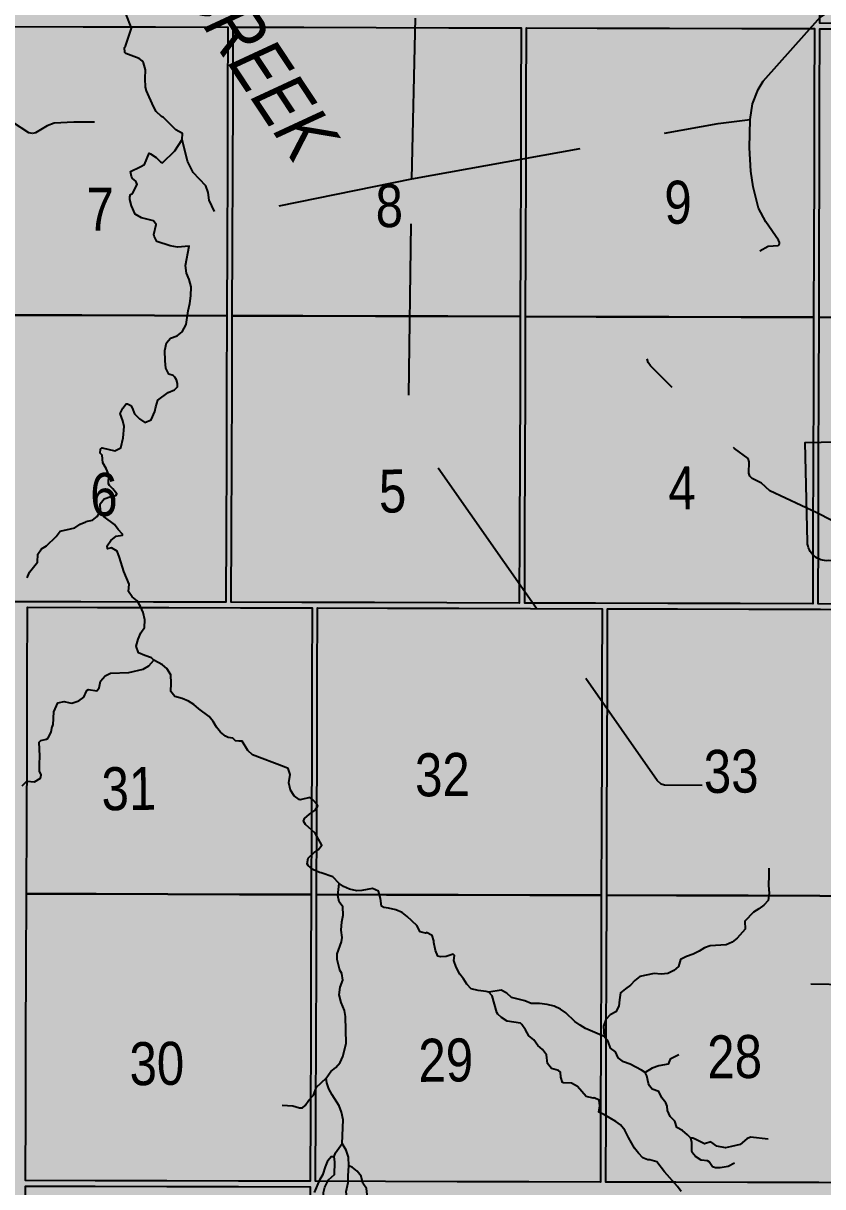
# Model space of a CAD drawing. Extents: x 405326 to 424052, y 6044755 to 6062236.
# Drawn here: x 416296 to 416444.4, y 6050691.1 to 6050906.8 of the extents above; entities that cross this region are included whole.
import ezdxf
from ezdxf.enums import TextEntityAlignment as Align

# ---------------------------------------------------------------- set-up
doc = ezdxf.new("R2010")
doc.units = 0
doc.header["$LTSCALE"] = 5
doc.linetypes.add('DASHED2', pattern=[9.524999999999999, 6.35, -3.175])
for name, color, linetype in [('AUX-LABELS', 1, 'Continuous'), ('Quarters', 8, 'Continuous'), ('RoadSeg', 57, 'DASHED2'), ('T-WATER', 160, 'Continuous'), ('T-WATER-T', 170, 'Continuous')]:
    doc.layers.add(name, color=color, linetype=linetype)
doc.layers.add('ROUTE-MAP-BACKGROUND-H', color=7, linetype='Continuous', true_color=0xf0ebff)
doc.styles.add('120', font='ARIALN.TTF', dxfattribs={"height": 13})
doc.styles.add('80LS', font='ARIALNI.TTF', dxfattribs={"height": 10})
doc.styles.add('80V', font='ARIALN.TTF', dxfattribs={"oblique": 20.00000000000001, "height": 2})

# ---------------------------------------------------------------- blocks, each defined once
blk = doc.blocks.new('blk_hwy')
h = blk.add_hatch(color=255)
edge = h.paths.add_edge_path()
edge.add_line((-2.394374808926841, -1.502976880546157), (-2.394374808926841, 2.202342593445064))
edge.add_line((-2.394374808926841, 2.20234259344511), (2.394374808927205, 2.20234259344511))
edge.add_line((2.394374808927296, 2.20234259344511), (2.394374808927296, -1.502976881036147))
edge.add_arc((1.666099989399299, -1.474485957415936), 0.7288319048222823, 267.0356154126261, 357.75966761743825, ccw=False)
edge.add_arc((1.99488852761624, -5.339863340062493), 3.158851719708902, 96.66228240425568, 129.1626000068807)
edge.add_arc((-1.994888527615785, -5.339863340062493), 3.158851719708945, 50.83739999311933, 83.33771759574431)
edge.add_arc((-1.666099989399299, -1.474485957415936), 0.7288319048221756, 182.2403323825618, 272.9643845873739, ccw=False)
at = {"color": 0}
blk.add_lwpolyline([(-2.394374808926841, -1.502976880546157), (-2.394374808926841, 2.20234259344511), (2.394374808927296, 2.20234259344511), (2.394374808927296, -1.502976881036147, -0.4179197440755494), (1.628408307617519, -2.202342593444655, 0.1427676877764801), (0, -2.890625918028036, 0.14276768777648), (-1.628408307617065, -2.202342593444655, -0.4179197440755494), (-2.394374808926841, -1.502976881036147)], format="xyb", dxfattribs=at)
at = {"color": 0, "style": '80V', "flags": 8}
blk.add_attdef('HWY', text='', height=2, dxfattribs=at).set_placement((0, 2.273736754432321e-13), align=Align.MIDDLE_CENTER)

msp = doc.modelspace()

# ---------------------------------------------------------------- hatches: boundary and pattern name
at = {"layer": 'ROUTE-MAP-BACKGROUND-H'}
h = msp.add_hatch(color=256, dxfattribs=at)
h.dxf.hatch_style = 1
h.paths.add_polyline_path([(417500.3129146617, 6050470.993447977), (417499.8276078801, 6050583.719139046), (417489.555952383, 6051448.865716929), (416064.5452020366, 6051448.576999281), (416073.609485974, 6050477.938144013), (416071.9238870448, 6050150.968425775), (416104.4238676912, 6050150.803658978), (416615.0180209649, 6050150.685765489), (416614.7519958747, 6050098.448533169), (417501.8397462143, 6050099.468669835), (417600.1872469658, 6050099.468669835), (417600.1872469658, 6050157.259495231), (417501.8397462143, 6050157.777443694)])

# ---------------------------------------------------------------- linework, layer by layer
at = {"layer": 'Quarters', "flags": 128}
for points in [[(416497.3945796081, 6050959.863777458), (416497.3626338834, 6050946.485815733), (416497.3307044589, 6050933.107891283), (416497.2988295215, 6050919.729870704), (416497.2677563099, 6050906.686439837), (416483.830822398, 6050906.722592351), (416470.3935046975, 6050906.758754057), (416456.9557126653, 6050906.794762408), (416443.8522973852, 6050906.829869779), (416443.8880513644, 6050919.87346614), (416443.9247049922, 6050933.251623758), (416443.9614817364, 6050946.629692444), (416443.9982105459, 6050960.00769119), (416457.0967816177, 6050959.972407961), (416470.5298952487, 6050959.936203248), (416483.9622614015, 6050959.899993689)], [(416333.8189964936, 6050852.607705399), (416320.3760309852, 6050852.643568253), (416306.9330506441, 6050852.679458302), (416293.4902118398, 6050852.715486004), (416280.3818792778, 6050852.750586826), (416280.4328637905, 6050866.129044766), (416280.4838632937, 6050879.507506596), (416280.5349141402, 6050892.885968477), (416280.5859499064, 6050906.264404717), (416293.6894634952, 6050906.22929317), (416307.127381243, 6050906.193286723), (416320.5655510349, 6050906.157224769), (416334.0037059269, 6050906.121160157), (416333.9574891877, 6050892.742765694), (416333.9112852042, 6050879.364408459), (416333.8651666336, 6050865.986058563)], [(416388.2595092411, 6050852.462313728), (416374.8166744414, 6050852.498222528), (416361.3737894113, 6050852.534125255), (416347.9308560325, 6050852.570025644), (416334.8224262034, 6050852.605031722), (416334.8685947148, 6050865.983417102), (416334.9147158167, 6050879.361769579), (416334.9609502332, 6050892.740162625), (416335.007169343, 6050906.118526363), (416348.1109187136, 6050906.083348987), (416361.548975339, 6050906.047276279), (416374.9870479476, 6050906.011234105), (416388.4251024571, 6050905.975185536), (416388.3836962327, 6050892.596964456), (416388.3422705313, 6050879.218810307), (416388.3008997369, 6050865.840563706)], [(416442.6994993839, 6050852.317025297), (416429.2567949482, 6050852.352917161), (416415.814041373, 6050852.388802947), (416402.3712405277, 6050852.424682645), (416389.2629468829, 6050852.459641292), (416389.3043356357, 6050865.837890169), (416389.3456746218, 6050879.216106145), (416389.3871308526, 6050892.594329469), (416389.4285716498, 6050905.972553068), (416402.532088642, 6050905.937389273), (416415.9700792194, 6050905.901336151), (416429.4080567192, 6050905.865247032), (416442.8460494131, 6050905.829188432), (416442.8093871953, 6050892.45113436), (416442.7727093433, 6050879.073084287), (416442.736114278, 6050865.695037974)], [(416497.138054857, 6050852.1713643), (416483.6959753283, 6050852.207393707), (416470.2538777497, 6050852.243420516), (416456.8112051232, 6050852.279316644), (416443.7029751539, 6050852.3143207), (416443.7395863468, 6050865.692398948), (416443.7761496932, 6050879.070444289), (416443.8128279134, 6050892.448496976), (416443.8494561486, 6050905.826516762), (416456.9528734494, 6050905.791377102), (416470.3908323393, 6050905.75534346), (416483.8280817174, 6050905.719208889), (416497.2653152119, 6050905.6830715), (416497.2334993483, 6050892.305159096), (416497.2016676147, 6050878.927243302), (416497.1698862921, 6050865.549305453)], [(416333.8189964936, 6050852.607705399), (416333.7729095352, 6050839.229329987), (416333.7267731414, 6050825.850951288), (416333.6791029993, 6050812.663182657), (416333.6313804555, 6050799.475410532), (416320.1859321821, 6050799.503856107), (416306.7404977172, 6050799.53232852), (416293.2927473161, 6050799.568214858), (416280.1796023438, 6050799.603175661), (416280.229805624, 6050812.798397539), (416280.2799976677, 6050825.993586146), (416280.330946026, 6050839.372102999), (416280.3818792778, 6050852.750586826), (416293.4902118398, 6050852.715486004), (416306.9330506441, 6050852.679458302), (416320.3760309852, 6050852.643568253)], [(416388.2595092411, 6050852.462313728), (416388.2181696949, 6050839.084071253), (416388.1768126989, 6050825.705862406), (416388.1318093209, 6050812.51649522), (416388.0867873179, 6050799.327157748), (416374.640196403, 6050799.363746493), (416361.1935897224, 6050799.40036244), (416347.7491964464, 6050799.42963086), (416334.6393688153, 6050799.4581391), (416334.6847933677, 6050812.653255692), (416334.7302020991, 6050825.848309449), (416334.7763389308, 6050839.226687034), (416334.8224262034, 6050852.605031722), (416347.9308560325, 6050852.570025644), (416361.3737894113, 6050852.534125255), (416374.8166744414, 6050852.498222528)], [(416442.6994993839, 6050852.317025297), (416442.657664466, 6050838.939190033), (416442.61584302, 6050825.561388275), (416442.5790197375, 6050812.370095894), (416442.5421782221, 6050799.178836917), (416429.095582489, 6050799.215464461), (416415.6489720038, 6050799.252093344), (416402.2067525267, 6050799.2831423), (416389.0988672045, 6050799.313423229), (416389.1395792941, 6050812.508370532), (416389.1802775067, 6050825.703254996), (416389.221637077, 6050839.081462742), (416389.2629468829, 6050852.459641292), (416402.3712405277, 6050852.424682645), (416415.814041373, 6050852.388802947), (416429.2567949482, 6050852.352917161)], [(416497.138054857, 6050852.1713643), (416497.1063402513, 6050838.793430554), (416497.0745734004, 6050825.415497212), (416497.0433376603, 6050812.220815666), (416497.012085685, 6050799.026137945), (416483.5599518627, 6050799.064963765), (416470.1078305353, 6050799.103825125), (416456.6656876313, 6050799.136650263), (416443.5578828276, 6050799.168643487), (416443.5938826377, 6050812.363424415), (416443.6298684506, 6050825.558172094), (416443.666446754, 6050838.936246194), (416443.7029751539, 6050852.3143207), (416456.8112051232, 6050852.279316644), (416470.2538777497, 6050852.243420516), (416483.6959753283, 6050852.207393707)], [(416349.4693319831, 6050745.274764715), (416336.1787649571, 6050745.307677655), (416322.8881490874, 6050745.340615373), (416309.5975099801, 6050745.373622227), (416296.6413722388, 6050745.405795428), (416296.6917042688, 6050758.784090804), (416296.7420209507, 6050772.16235317), (416296.7917352352, 6050785.357465391), (416296.8413996363, 6050798.552577825), (416309.7924509827, 6050798.518415257), (416323.0779368336, 6050798.483354564), (416336.3634704649, 6050798.44836248), (416349.6490219118, 6050798.413368784), (416349.6043199789, 6050785.222068705), (416349.5596022613, 6050772.030768714), (416349.514493005, 6050758.652768355)], [(416403.3001553483, 6050745.136454074), (416390.0096913825, 6050745.170612139), (416376.7191797451, 6050745.204765335), (416363.4288171208, 6050745.238890838), (416350.4727583382, 6050745.272177334), (416350.5179179034, 6050758.650216896), (416350.5630277128, 6050772.02821985), (416350.6077793224, 6050785.219522348), (416350.6524808718, 6050798.410825058), (416363.6035531723, 6050798.377520996), (416376.8891319729, 6050798.343320016), (416390.1746607409, 6050798.309117654), (416403.4602040569, 6050798.274947001), (416403.4204230899, 6050785.08365941), (416403.380624024, 6050771.892371926), (416403.3403974526, 6050758.514410991)], [(416457.1309871548, 6050744.998106744), (416443.8405213635, 6050745.032273741), (416430.5500410904, 6050745.066439468), (416417.2596123653, 6050745.10057046), (416404.3035875891, 6050745.133867174), (416404.3438302739, 6050758.511830404), (416404.3840552435, 6050771.889790265), (416404.4238539342, 6050785.081076697), (416404.4636366598, 6050798.272366911), (416417.4146771476, 6050798.239055276), (416430.7002879141, 6050798.204881312), (416443.9858517464, 6050798.170672631), (416457.271362657, 6050798.136492157), (416457.2364984325, 6050784.945247671), (416457.2016159455, 6050771.754007012), (416457.1663104883, 6050758.376056722)], [(416349.4693319831, 6050745.274764715), (416349.4242481525, 6050731.896898056), (416349.3791790942, 6050718.519072332), (416349.3341005547, 6050705.141080288), (416349.2901620771, 6050692.097722245), (416335.9945510649, 6050692.130449861), (416322.6985912008, 6050692.163192465), (416309.402950375, 6050692.19588115), (416296.4416080235, 6050692.227760832), (416296.4905864383, 6050705.271402327), (416296.54077312, 6050718.649586461), (416296.5910814244, 6050732.027707449), (416296.6413722388, 6050745.405795428), (416309.5975099801, 6050745.373622227), (416322.8881490874, 6050745.340615373), (416336.1787649571, 6050745.307677655)], [(416403.3001553483, 6050745.136454074), (416403.2600947507, 6050731.758504274), (416403.220018641, 6050718.380558505), (416403.1799631289, 6050705.002516665), (416403.1408783154, 6050691.959104206), (416389.8456261276, 6050691.99332316), (416376.5499920119, 6050692.02752002), (416363.2545714633, 6050692.061759602), (416350.2935859903, 6050692.095165143), (416350.3375253219, 6050705.138559101), (416350.3826064009, 6050718.516483436), (416350.4277061783, 6050731.894348686), (416350.4727583382, 6050745.272177334), (416363.4288171208, 6050745.238890838), (416376.7191797451, 6050745.204765335), (416390.0096913825, 6050745.170612139)], [(416457.1309871548, 6050744.998106744), (416457.0959498502, 6050731.620078564), (416457.060864714, 6050718.242047071), (416457.0257978801, 6050704.863915863), (416456.9916072859, 6050691.820383224), (416443.6962203839, 6050691.854603081), (416430.4007505374, 6050691.888851758), (416417.1053603203, 6050691.923136198), (416404.1443081055, 6050691.956547543), (416404.1833894771, 6050704.999995976), (416404.2234476602, 6050718.378007091), (416404.2635243689, 6050731.755951785), (416404.3035875891, 6050745.133867174), (416417.2596123653, 6050745.10057046), (416430.5500410904, 6050745.066439468), (416443.8405213635, 6050745.032273741)], [(416349.1064580464, 6050637.582920343), (416335.8055052399, 6050637.615447342), (416322.504569839, 6050637.647977252), (416309.2035548677, 6050637.680432686), (416296.2371716762, 6050637.712061257), (416296.2873135777, 6050651.090195814), (416296.3374401332, 6050664.468297365), (416296.3876520708, 6050677.846372941), (416296.4378143677, 6050691.224411906), (416309.399125421, 6050691.192529673), (416322.6949985848, 6050691.159852382), (416335.9908909352, 6050691.127140694), (416349.2867321276, 6050691.094420791), (416349.2416818042, 6050677.716536901), (416349.1966119345, 6050664.33868296), (416349.1515286303, 6050650.960766368)]]:
    msp.add_lwpolyline(points, close=True, dxfattribs=at)
at = {"layer": 'RoadSeg'}
for p, q in [((416368.1557119382, 6050877.98585758), (416368.8180464585, 6050907.778881097)), ((416343.5079939729, 6050872.968562955), (416368.1557119382, 6050877.98585758))]:
    msp.add_line(p, q, dxfattribs=at)
at = {"layer": 'RoadSeg', "flags": 128}
for points in [[(416430.9055406846, 6050889.006587765), (416431.343424862, 6050891.877084806), (416432.3848329448, 6050894.52783486), (416433.316038396, 6050896.111581214), (416443.9754872036, 6050908.017729679), (416446.4236535504, 6050909.631852957)], [(416309.2719631575, 6050888.508556656), (416305.4458675517, 6050888.493597737), (416301.7904205399, 6050888.282264846), (416300.5031983577, 6050887.789059748), (416298.3012085566, 6050886.511055067), (416297.7720001111, 6050886.366777466), (416297.0706757915, 6050886.484882426), (416271.6646925636, 6050902.978490683)], [(416368.1557119382, 6050877.98585758), (416424.9667465554, 6050888.214505135), (416430.9055406846, 6050889.006587765)], [(416432.7224136775, 6050864.656412501), (416434.2678298882, 6050865.521348882), (416436.1288765915, 6050865.627602882), (416436.3884212347, 6050865.932306171), (416436.383504109, 6050866.165182322), (416436.2074003342, 6050866.627323875), (416433.8056223185, 6050870.036618955), (416432.4871677003, 6050872.570328174), (416431.5047763476, 6050876.508796815), (416431.0440972215, 6050879.393665353), (416430.7848349522, 6050883.746966795), (416430.9055406846, 6050889.006587765)], [(416421.9938002533, 6050765.508581728), (416415.0062283262, 6050765.52577489), (416414.4033794582, 6050765.712633902), (416413.6892355011, 6050766.429220067), (416369.4234138165, 6050829.468319204), (416368.7113941913, 6050830.085164906), (416367.4328078419, 6050830.756784161), (416367.2262607695, 6050831.085089915), (416367.1511387956, 6050831.482941199), (416367.4475063233, 6050833.186072359), (416367.5804704308, 6050836.316531831), (416368.1557119382, 6050877.98585758)], [(416453.2286639687, 6050812.68961479), (416451.1036244397, 6050812.477964785), (416450.2687866074, 6050812.626430356), (416448.9929787062, 6050813.164804212), (416443.3085139164, 6050816.038198338), (416434.603463178, 6050820.144840082), (416433.0097496084, 6050821.541272977), (416431.2937277571, 6050822.436431554), (416430.886223141, 6050822.827036195), (416430.7072457395, 6050823.422096342), (416430.7629138951, 6050825.486232094), (416430.5500007134, 6050826.113966394), (416428.0484416499, 6050827.956890068), (416419.1810890005, 6050836.551858564), (416412.4491839446, 6050843.295588841), (416412.003517186, 6050843.918481031), (416411.7897363277, 6050844.579195334)], [(416442.2091775154, 6050728.741113925), (416449.0658078603, 6050728.621163498), (416450.5531899063, 6050729.08513162), (416451.4709380671, 6050729.736843836), (416452.6298596297, 6050729.994760578)]]:
    msp.add_lwpolyline(points, dxfattribs=at)
at = {"layer": 'T-WATER', "flags": 128}
for points in [[(416325.5313374739, 6050885.305237441), (416325.5622961459, 6050886.360813281), (416324.3207847368, 6050887.088870781), (416322.0341077584, 6050889.341287493), (416321.7094413438, 6050889.518803479), (416320.7171063311, 6050890.46935408), (416320.1866417073, 6050891.385312189), (416318.9001228328, 6050894.289105313), (416318.7419495725, 6050894.976550116), (416318.661078704, 6050896.571941833), (416318.7044191106, 6050898.176063729), (416318.3451722337, 6050899.483776221), (416318.119756575, 6050899.882716775), (416317.5192764026, 6050900.316983317), (416315.0496076156, 6050901.209037446), (416314.8867098567, 6050901.391505484), (416314.8453818269, 6050902.332218605), (416314.9919467251, 6050902.560031848), (416316.1350210645, 6050905.942477666), (416315.0432830045, 6050908.616556521)], [(416320.2484804664, 6050867.681544226), (416320.72229698, 6050869.538798471), (416320.2034838196, 6050870.168881916), (416317.990308967, 6050870.740915664), (416316.7866472129, 6050871.410140893), (416316.1277556353, 6050872.997973305), (416315.8129865703, 6050874.128351844), (416315.7940062242, 6050874.645120472), (416315.9392733425, 6050875.081931002), (416316.2991475226, 6050875.269645269), (416317.1627893348, 6050876.944041763), (416316.9106303874, 6050877.520400788), (416316.3214223617, 6050878.047447888), (416316.1042728291, 6050878.391212439), (416315.9304843436, 6050879.372544351), (416317.7521798968, 6050880.212562614), (416318.5544436146, 6050880.649497263), (416319.3779884276, 6050882.74372663), (416319.6785007391, 6050882.63312331), (416320.7068265636, 6050881.927448466), (416321.5322382617, 6050881.16524659), (416321.8649770602, 6050880.962098688), (416324.1455487591, 6050883.203517433), (416325.5313374739, 6050885.305237441)], [(416331.5150865262, 6050871.914189708), (416330.5194868759, 6050874.028639643), (416330.3725061875, 6050875.469836238), (416329.8973989214, 6050876.684027748), (416327.5854992562, 6050879.182933557), (416326.5173063167, 6050881.231793883), (416325.5313374739, 6050885.305237441)], [(416322.4001235027, 6050844.205911488), (416322.3170339203, 6050846.156517212), (416322.5925199219, 6050847.54704957), (416323.3643091295, 6050848.439481238), (416324.6025509476, 6050848.87739705), (416325.5113123198, 6050849.63653374), (416326.2961184318, 6050850.973002655), (416326.6454869389, 6050853.500103975), (416326.9349838691, 6050854.861239271), (416327.1371270167, 6050856.306519197), (416327.1703778188, 6050857.943969034), (416326.8404431501, 6050859.295165656), (416326.3537547517, 6050860.473846179), (416326.1378300368, 6050861.892907989), (416326.8140347074, 6050865.479468339), (416324.6785453762, 6050865.294531187), (416323.3256028147, 6050865.54060539), (416320.8286100684, 6050866.389060928), (416320.3150727361, 6050867.350263078), (416320.2484804664, 6050867.681544226)], [(416310.3472834412, 6050816.383323049), (416310.3395047385, 6050817.705877576), (416311.0797153534, 6050818.617516678), (416312.2864368882, 6050819.067221293), (416313.1896035245, 6050819.289377216), (416313.4325041275, 6050819.583218906), (416312.6621631627, 6050820.522152763), (416312.0383950442, 6050821.121394957), (416311.8822617492, 6050821.457539397), (416311.9094996252, 6050823.066444693), (416311.4295826188, 6050824.25969031), (416310.8211643838, 6050825.303214186), (416310.6980236253, 6050826.716995375), (416310.3149952127, 6050827.088306901), (416310.3899581743, 6050827.871100065), (416310.6560534082, 6050828.078105357), (416313.0587112876, 6050827.556096912), (416314.1309476958, 6050828.122735078), (416314.5628015244, 6050829.969179879), (416314.7575095015, 6050832.037865111), (416314.5084078006, 6050833.081782569), (416314.0460678347, 6050834.467757782), (416314.5271253841, 6050835.476839348), (416315.1080928079, 6050836.277455755), (416315.3685010775, 6050836.282996119), (416315.9722413901, 6050835.95151379), (416316.2748322107, 6050835.519285637), (416316.6781432529, 6050834.42303811), (416317.5973854095, 6050833.487797998), (416318.5683498552, 6050832.797461829), (416319.7430059201, 6050833.307840777), (416320.4752624575, 6050834.849276336), (416320.6473386282, 6050835.734122838), (416321.0205028734, 6050836.967407198), (416322.9531796793, 6050838.362209591), (416324.1337400509, 6050838.872671181), (416324.6591290042, 6050839.408590673), (416324.6751428312, 6050840.012318093), (416324.4851660885, 6050840.743001721), (416324.1824054371, 6050841.208721113), (416323.8294319776, 6050841.506232523), (416323.0663743956, 6050841.752069917), (416322.503008017, 6050842.882828761), (416322.4001235027, 6050844.205911488)], [(416307.710285303, 6050814.419978416), (416307.9751098485, 6050814.48560662), (416308.9059739115, 6050814.716379924), (416309.7416315608, 6050815.348501893), (416310.3472834412, 6050816.383323049)], [(416320.2676740694, 6050788.747903907), (416319.8145581328, 6050789.175710591), (416318.5769030877, 6050789.593401758), (416317.4313401124, 6050790.11544224), (416317.0156653757, 6050791.337266662), (416317.3821150435, 6050792.629632916), (416317.8589547159, 6050793.79740679), (416318.5119457577, 6050794.818617876), (416318.6153994068, 6050796.234857045), (416318.2711152209, 6050797.547570925), (416317.7723869445, 6050798.689746485), (416317.1679077465, 6050799.737215741), (416316.2373184242, 6050800.48103285), (416315.5764633458, 6050801.47327527), (416315.6933493788, 6050802.838614994), (416314.6746397529, 6050805.181604049), (416313.9275597332, 6050807.793862457), (416313.4381709652, 6050808.968192711), (416312.388855698, 6050809.590840842), (416311.6747436203, 6050809.390008976), (416311.5918722182, 6050809.924729315), (416312.2864704593, 6050810.932629216), (416313.2691706052, 6050811.722239768), (416314.4842863776, 6050811.907243677), (416314.483654425, 6050812.077472526), (416313.660566368, 6050812.935114921), (416312.9638423463, 6050813.902778242), (416311.0311718068, 6050815.314731899), (416310.3472834412, 6050816.383323049)], [(416296.7382364011, 6050804.013107927), (416297.1927282857, 6050805.071246793), (416298.6599238761, 6050806.915020409), (416298.7406281272, 6050808.382230313), (416299.4049566179, 6050809.369354754), (416300.372988885, 6050809.960146123), (416302.1544827156, 6050811.663405009), (416302.9002145654, 6050812.654354752), (416304.7804084479, 6050813.075454771), (416305.5791853383, 6050813.25433083), (416306.6207120395, 6050813.919246884), (416307.6553838691, 6050814.406347143), (416307.710285303, 6050814.419978416)], [(416307.5948558766, 6050782.580132554), (416307.7212788272, 6050782.849047659), (416307.8332514171, 6050783.087274698), (416308.1295283232, 6050783.282990236), (416309.6804831724, 6050783.068438299), (416310.1248693464, 6050783.631207415), (416310.3612494146, 6050784.823112026), (416311.2601426773, 6050785.825756791), (416312.2136004474, 6050786.291998059), (416315.6522559589, 6050786.41957459), (416318.3141115951, 6050787.082138383), (416319.352083726, 6050787.688372489), (416320.2676740694, 6050788.747903907)], [(416351.0515362388, 6050749.368919703), (416351.0005979088, 6050749.385879571), (416349.7957218633, 6050749.937551523), (416348.8769826449, 6050750.67149246), (416348.7330894311, 6050750.959760615), (416348.9184421154, 6050751.988354204), (416350.0425084494, 6050753.068147002), (416350.7870756881, 6050753.559742562), (416351.4424095402, 6050754.442796545), (416350.2141763612, 6050756.643368781), (416348.4430957416, 6050758.288401022), (416348.0303090562, 6050758.875675538), (416348.1993751092, 6050759.399016689), (416349.1270342653, 6050760.187472166), (416350.2340366955, 6050760.896324489), (416350.6749828809, 6050761.722099255), (416350.5469122259, 6050761.976659597), (416349.7596071668, 6050762.851268156), (416349.2026025868, 6050763.276796645), (416347.4239940607, 6050762.862529858), (416347.236238157, 6050762.890794283), (416346.2805430551, 6050763.580549417), (416345.6451965882, 6050764.609489428), (416345.3392641485, 6050765.991200338), (416345.54868887, 6050767.511948238), (416345.1857902798, 6050768.625764866), (416344.4232169531, 6050768.979444126), (416338.5671308406, 6050771.186890386), (416337.6911692221, 6050771.995182697), (416336.6479621677, 6050773.717836127), (416336.0789421016, 6050773.69919981), (416335.4378516642, 6050773.78791045), (416334.9485450513, 6050774.285561944), (416334.0520436495, 6050774.398183883), (416333.5541915731, 6050774.627236219), (416332.6443424172, 6050775.376821824), (416331.9212030588, 6050776.321719045), (416331.2903612695, 6050777.37461899), (416330.5238384596, 6050778.275938539), (416328.6005233445, 6050779.714326647), (416327.7113979674, 6050780.481117317), (416326.6885264809, 6050781.131894985), (416325.511065672, 6050781.651976079), (416324.1940912356, 6050782.014795817), (416323.4124565841, 6050782.893209754), (416323.4986318595, 6050784.462708025), (416323.4464967267, 6050786.007039959), (416322.6583421414, 6050787.203074078), (416321.9056809715, 6050787.866214497), (416320.2676740694, 6050788.747903907)], [(416295.8170522294, 6050765.442627827), (416296.6747326548, 6050766.263813791), (416298.1287953537, 6050766.192621764), (416299.2214873417, 6050766.842539729), (416299.3632747697, 6050767.487625891), (416299.0795017811, 6050768.159830691), (416299.0282763571, 6050769.450778465), (416299.1277848862, 6050770.950235907), (416299.0008354119, 6050773.554908686), (416299.3004462271, 6050773.863998327), (416300.3472833419, 6050774.069455059), (416300.6490287997, 6050774.295420538), (416301.1920014746, 6050775.421865823), (416301.4083427474, 6050776.418883218), (416301.5624297332, 6050776.753827538), (416301.6874131545, 6050779.177916373), (416302.4725637223, 6050780.842009439), (416303.6421902794, 6050781.074340452), (416304.6620393374, 6050780.806861097), (416305.0554182615, 6050780.783597292), (416306.3700622779, 6050781.171554635), (416307.256579608, 6050781.860566516), (416307.4685020616, 6050782.311290551), (416307.5948558766, 6050782.580132554)], [(416354.6524026993, 6050747.288675698), (416353.4540706899, 6050748.569014641), (416351.3196249616, 6050749.279677914), (416351.0515362388, 6050749.368919703)], [(416434.3890911396, 6050749.114241855), (416434.3839318812, 6050748.8479432), (416434.3472664051, 6050746.953483725), (416434.4558911793, 6050745.511112319), (416434.249052595, 6050744.143632037), (416433.4678304184, 6050743.314719631), (416432.5459519714, 6050742.615326241), (416431.5281820724, 6050741.982051339), (416429.9245173421, 6050740.304480801), (416429.9748808804, 6050738.8419903), (416428.5074955267, 6050737.159657427), (416427.57446202, 6050736.45057683), (416426.4864008871, 6050735.925565019), (416423.5240850871, 6050735.789852734), (416422.46711111, 6050735.411023909), (416421.4670962118, 6050734.742204302), (416420.3626513585, 6050734.186589757), (416419.1359323794, 6050733.785464894), (416418.0128378619, 6050733.218098472), (416417.6569385679, 6050731.927025538), (416416.7624834451, 6050731.180900338), (416415.6636514995, 6050730.627264549), (416414.3798784303, 6050730.525614155), (416413.1368960926, 6050730.647869338), (416410.465057512, 6050730.079399827), (416409.5438483398, 6050729.347894906), (416408.7442100858, 6050728.4940624), (416407.763497805, 6050727.804803404), (416406.8826116643, 6050727.041932592), (416406.6642124734, 6050725.778204862), (416406.572707158, 6050724.600279452), (416405.9853375508, 6050723.535146935), (416404.928486947, 6050722.963478727), (416404.155913399, 6050722.081809266), (416403.736104016, 6050720.866930931), (416403.847289536, 6050718.923549441)], [(416434.4092393111, 6050750.155999081), (416434.3894490677, 6050749.133561195), (416434.3890911396, 6050749.114241855)], [(416352.2275133112, 6050711.232512978), (416353.1213359235, 6050712.47964532), (416354.070555995, 6050713.228795566), (416354.8445002164, 6050714.136932877), (416355.3628834347, 6050715.247887873), (416355.9853422462, 6050717.661881939), (416355.8184292173, 6050722.642706903), (416355.6576435508, 6050723.766384449), (416355.0071370322, 6050725.26394823), (416354.6886849329, 6050726.702113041), (416354.8719911135, 6050728.110723183), (416355.3586601281, 6050729.385509142), (416355.1409935554, 6050730.612034031), (416354.7911755511, 6050731.264835312), (416354.3131983805, 6050733.206467157), (416354.3156454879, 6050734.301307243), (416355.0768865221, 6050736.491207357), (416355.2159205496, 6050737.284386029), (416355.051819441, 6050738.665172101), (416355.1706040639, 6050740.180233915), (416355.4116517709, 6050741.44436848), (416355.3691187783, 6050742.986451937), (416354.6616185441, 6050743.934528031), (416354.4316861246, 6050745.111630868), (416354.6524026993, 6050747.288675698)], [(416382.4255974811, 6050727.17756799), (416381.9352828034, 6050727.296203143), (416380.440216605, 6050727.449297801), (416379.1698696085, 6050727.803575106), (416378.3661328041, 6050728.647581544), (416377.7100869631, 6050729.670470916), (416377.0640371041, 6050730.47801704), (416376.38104251, 6050731.804764213), (416375.9382079568, 6050733.036146832), (416376.0776127553, 6050733.997609084), (416375.8125705877, 6050734.198340813), (416374.54440503, 6050733.790684416), (416373.4695053324, 6050733.738661717), (416372.9968602716, 6050733.825504601), (416372.5065510155, 6050734.881976553), (416372.2101919315, 6050736.352706728), (416372.2549792354, 6050736.661797553), (416371.9032712911, 6050737.688977358), (416370.8733479489, 6050738.216440259), (416370.663221834, 6050738.134663435), (416369.6729418008, 6050738.384945959), (416369.0618192313, 6050739.524073291), (416367.2960772933, 6050741.186197978), (416366.3469922967, 6050741.92330364), (416365.1965126828, 6050742.429414701), (416363.8434891493, 6050742.755572384), (416362.9184277932, 6050742.867252306), (416362.5130939366, 6050743.087831407), (416362.3169863377, 6050744.556822187), (416361.9394337423, 6050745.92757479), (416360.840836635, 6050746.391224368), (416358.8474764572, 6050746.0293735), (416357.9395247442, 6050745.950453769), (416356.6001619339, 6050746.257954677), (416355.4838812537, 6050746.753421144), (416354.6524026993, 6050747.288675698)], [(416403.847289536, 6050718.923549441), (416400.3681168848, 6050720.405374858), (416399.3627049209, 6050721.031660792), (416398.414205015, 6050721.740350614), (416396.6987980769, 6050723.343068581), (416395.7504816746, 6050724.04427739), (416394.5845895957, 6050724.561356202), (416393.2660285019, 6050724.869348268), (416391.8548451265, 6050725.08083005), (416390.2663357068, 6050725.084546335), (416389.1051807952, 6050725.556393962), (416386.6305249443, 6050726.179361972), (416385.795290793, 6050726.992518581), (416384.6933628483, 6050727.527938374), (416382.4255974811, 6050727.17756799)], [(416418.0925372759, 6050690.205018251), (416417.4325172215, 6050691.142738543), (416415.0559567088, 6050693.832475376), (416413.6200647113, 6050695.732019145), (416412.3087483731, 6050696.055246517), (416411.909677157, 6050696.060376924), (416411.0333105703, 6050696.475637988), (416410.1857759563, 6050697.333902298), (416409.4482477252, 6050698.271906457), (416408.3688477743, 6050700.216504159), (416407.6964976519, 6050701.577535256), (416406.8407486128, 6050702.562286502), (416405.9709151181, 6050703.215925114), (416403.9027666948, 6050704.40117107), (416402.8198946685, 6050704.929422177), (416403.0083407162, 6050706.082864664), (416402.9058026006, 6050707.132103091), (416401.9537651562, 6050707.547670947), (416401.7828920911, 6050707.489378253), (416400.4640040976, 6050707.81244739), (416398.8682868816, 6050709.669075764), (416397.758423595, 6050710.315891451), (416396.2584280493, 6050710.338408971), (416396.087003394, 6050710.399236212), (416395.7623905296, 6050711.394817594), (416395.7174786226, 6050712.307196449), (416395.3777459727, 6050712.648175769), (416394.0348984128, 6050713.035049328), (416393.3296292248, 6050713.966159309), (416393.1576941446, 6050715.549103599), (416392.4061202976, 6050716.52466682), (416391.4944869824, 6050717.2813906), (416390.8116332623, 6050718.318874837), (416389.8306561037, 6050719.045847106), (416389.2536166161, 6050720.18187327), (416388.5829055574, 6050721.18178213), (416388.3005068303, 6050721.399164793), (416385.8566074049, 6050721.810983523), (416384.7724569026, 6050722.494268125), (416384.0980404276, 6050723.115928004), (416383.9168238401, 6050723.380747966), (416383.0243156435, 6050726.465493486), (416382.4255974811, 6050727.17756799)], [(416411.4620337778, 6050712.297380077), (416410.7821723177, 6050712.722294093), (416408.6322678685, 6050713.835891863), (416407.4077887235, 6050714.261087621), (416406.4441944496, 6050714.967642429), (416405.9516475619, 6050716.133755968), (416404.9943760586, 6050716.808273098), (416404.6014296262, 6050718.004765924), (416403.847289536, 6050718.923549441)], [(416417.6761094524, 6050715.556515202), (416416.0866353535, 6050714.767975623), (416415.7167424159, 6050713.794250294), (416413.9469108843, 6050713.508741028), (416412.7644015814, 6050713.072592089), (416411.4620337778, 6050712.297380077)], [(416344.0581859077, 6050706.196124232), (416346.0703260733, 6050706.096962512), (416347.3035119332, 6050705.70978731), (416347.8588894835, 6050705.738044517), (416348.3699870255, 6050706.179512996), (416349.0250550022, 6050707.170374689), (416349.869351872, 6050708.059191348), (416350.4465595746, 6050709.532501342), (416352.2275133112, 6050711.232512978)], [(416355.1954828241, 6050699.123328898), (416355.4298223149, 6050703.524249058), (416355.1223165988, 6050704.890766178), (416354.638723032, 6050706.081624329), (416353.3564852374, 6050708.145003681), (416352.7712371626, 6050709.220365521), (416352.3411388324, 6050710.383923237), (416352.2275133112, 6050711.232512978)], [(416419.9324637031, 6050700.11253279), (416419.3090217063, 6050700.738971434), (416418.3968980527, 6050701.520273278), (416417.3077127152, 6050702.078677677), (416416.9374462467, 6050703.275642621), (416416.103451818, 6050704.120983437), (416415.581369874, 6050705.248667799), (416415.544473766, 6050706.045872503), (416415.2541633593, 6050706.656364971), (416414.5524795175, 6050707.597034074), (416413.9897810529, 6050708.77304511), (416412.7577818554, 6050709.192461716), (416412.2457586008, 6050709.826869461), (416412.0441122732, 6050710.259527667), (416411.7475861082, 6050711.643255563), (416411.4620337778, 6050712.297380077)], [(416434.2529241419, 6050699.926379069), (416430.9813439639, 6050700.310038945), (416430.2793629954, 6050699.955480558), (416429.064189768, 6050698.892761004), (416427.4461764611, 6050698.576304134), (416426.3646090277, 6050698.2934597), (416424.7380970208, 6050698.585727167), (416423.6533512842, 6050699.393781386), (416422.4257194615, 6050699.039919075), (416420.7086402151, 6050699.886368886), (416420.3036560058, 6050700.08600903), (416420.1308827088, 6050700.098350105), (416420.1119396763, 6050700.099692864), (416419.9324637031, 6050700.11253279)], [(416428.029377742, 6050695.455000699), (416426.8144659673, 6050694.846123723), (416425.3865403162, 6050694.575153974), (416424.511898827, 6050694.625472346), (416423.9524665339, 6050694.797570573), (416423.2885712055, 6050695.738998336), (416423.0113156665, 6050695.890261441), (416421.8173279137, 6050696.022998056), (416420.7793139957, 6050696.669458526), (416420.1924849671, 6050697.447910456), (416420.1051169042, 6050697.748672884), (416420.1024639217, 6050699.282110578), (416419.9324637031, 6050700.11253279)], [(416353.7018659812, 6050696.680382552), (416353.9757374315, 6050697.349556358), (416355.1954828241, 6050699.123328898)], [(416356.4620624997, 6050694.936228799), (416356.3814827346, 6050696.58154148), (416355.977095379, 6050697.876103863), (416355.1954828241, 6050699.123328898)], [(416349.6280978565, 6050683.337390571), (416349.816214052, 6050684.13347967), (416350.2190133094, 6050685.255310514), (416350.8389783531, 6050686.203854314), (416350.7749432773, 6050687.686870778), (416351.5139658717, 6050688.639698994), (416351.7708333111, 6050689.121387593), (416351.7828686657, 6050690.023538894), (416352.0168344694, 6050690.985072283), (416352.7020274103, 6050692.354681279), (416353.7824405093, 6050693.350340394), (416353.8378238802, 6050695.658269682), (416353.7018659812, 6050696.680382552)], [(416350.1037672492, 6050690.017873475), (416351.1215934722, 6050692.519285827), (416351.7194514759, 6050693.43900741), (416352.1456855854, 6050694.803361412), (416352.6034728122, 6050696.011430294), (416353.1570660594, 6050696.68822872), (416353.7018659812, 6050696.680382552)], [(416352.3059746755, 6050670.798783359), (416353.1221145118, 6050672.239139387), (416353.7990650965, 6050673.175587615), (416354.3363389912, 6050674.286926461), (416355.072931165, 6050676.854476035), (416354.9921322018, 6050678.231234014), (416355.0961908005, 6050679.725229451), (416355.0158901724, 6050680.795689052), (416355.1044405836, 6050681.187009518), (416356.1833158742, 6050683.192338019), (416356.3811581168, 6050684.724144041), (416356.4785684221, 6050686.17256651), (416355.9750902652, 6050690.216326168), (416356.3598240372, 6050691.855882151), (416356.3474482515, 6050693.122548636), (416356.4620624997, 6050694.936228799)], [(416359.9622948071, 6050688.578410798), (416359.7020492507, 6050690.785405695), (416359.0225637261, 6050691.751058989), (416358.716244622, 6050693.058952782), (416357.9962708778, 6050693.970884163), (416357.0908294478, 6050694.701310872), (416356.4620624997, 6050694.936228799)]]:
    msp.add_lwpolyline(points, dxfattribs=at)

# ---------------------------------------------------------------- block references
at = {"layer": 'AUX-LABELS'}
ref = msp.add_blockref('blk_hwy', (416453.3275225405, 6050818.340226572), dxfattribs=dict(at, xscale=4.987211968684494, yscale=4.987211968684494, zscale=4.987211968684494, rotation=1.221762929776644))
ref.add_attrib('HWY', '40', dxfattribs={"layer": '0', "color": 0, "height": 9.974423937368876, "rotation": 1.221762929768901, "style": '80V'}).set_placement((416453.3275225405, 6050818.340226572), align=Align.MIDDLE_CENTER)

# ---------------------------------------------------------------- texts
at = {"layer": 'RoadSeg', "style": '120'}
for s, p in [('7', (416307.8571300142, 6050868.34278537)), ('8', (416361.4619078704, 6050869.003568143)), ('9', (416415.0569639788, 6050869.632309162)), ('4', (416415.7708666032, 6050816.668034691)), ('6', (416308.5063402936, 6050815.441655544)), ('5', (416362.0726719534, 6050816.08015717)), ('32', (416368.7803804787, 6050763.459906075)), ('33', (416422.3602922357, 6050764.088469427)), ('31', (416310.6083649168, 6050760.8768765)), ('28', (416423.0081942796, 6050711.155396517)), ('30', (416315.7962069071, 6050709.897657882)), ('29', (416369.4131381857, 6050710.526655504))]:
    msp.add_text(s, height=7.974192996778132, rotation=0.6721245568570194, dxfattribs=at).set_placement(p)
at = {"layer": 'T-WATER-T', "style": '80LS'}
msp.add_text('GOLD CREEK', height=9.974423937368876, rotation=303.5065929206779, dxfattribs=at).set_placement((416325.8016677536, 6050911.582385655), align=Align.CENTER)

doc.saveas('drawing.dxf')
